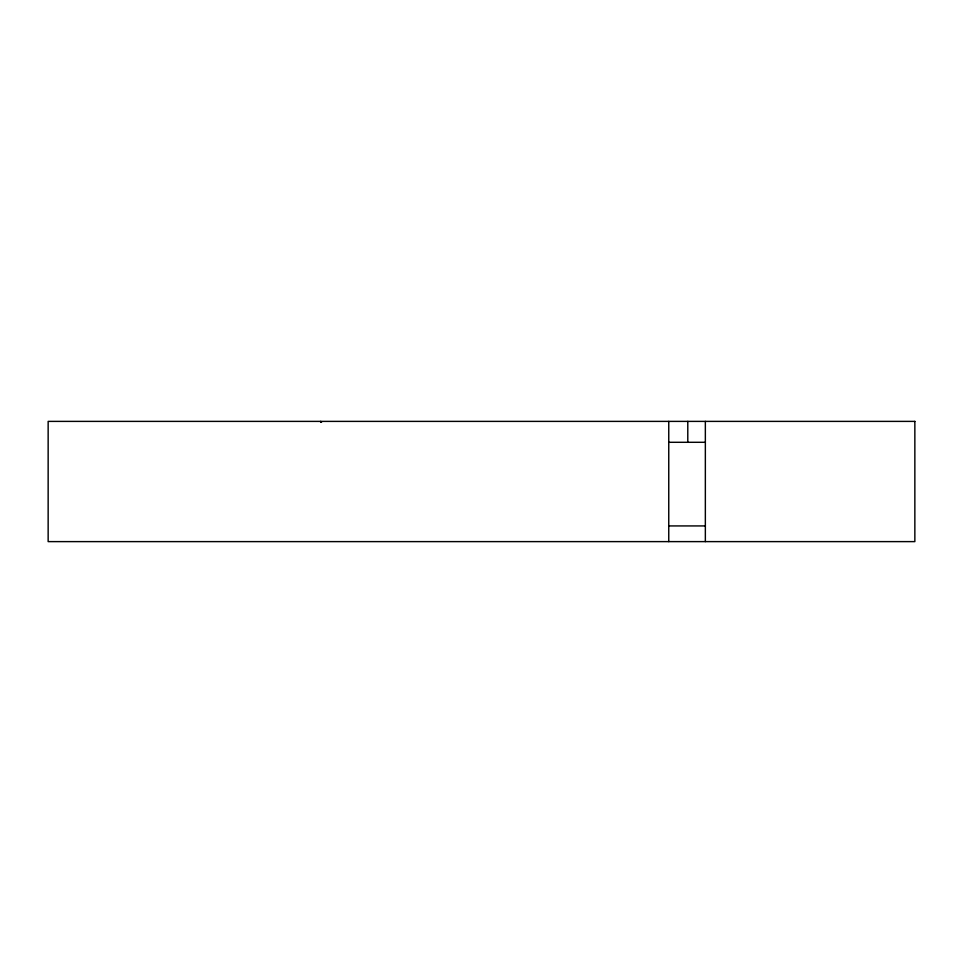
<?xml version="1.0" encoding="UTF-8"?>
<svg xmlns="http://www.w3.org/2000/svg" width="963" height="963" viewBox="0 0 963 963"><rect width="100%" height="100%" fill="white"/><g stroke="black" fill="none" stroke-linecap="round" stroke-linejoin="round"><path stroke-width="1.44" d="M668.755 442.294L705.349 442.294M668.755 525.93L705.349 525.93M321.558 422.251L320.679 421.385L320.679 422.251M705.349 421.385L705.349 541.615M687.787 421.385L687.787 442.294M668.755 421.385L668.755 541.615M914.85 421.385L48.15 421.385L48.15 541.615L914.85 541.615L914.85 421.385"/></g></svg>
